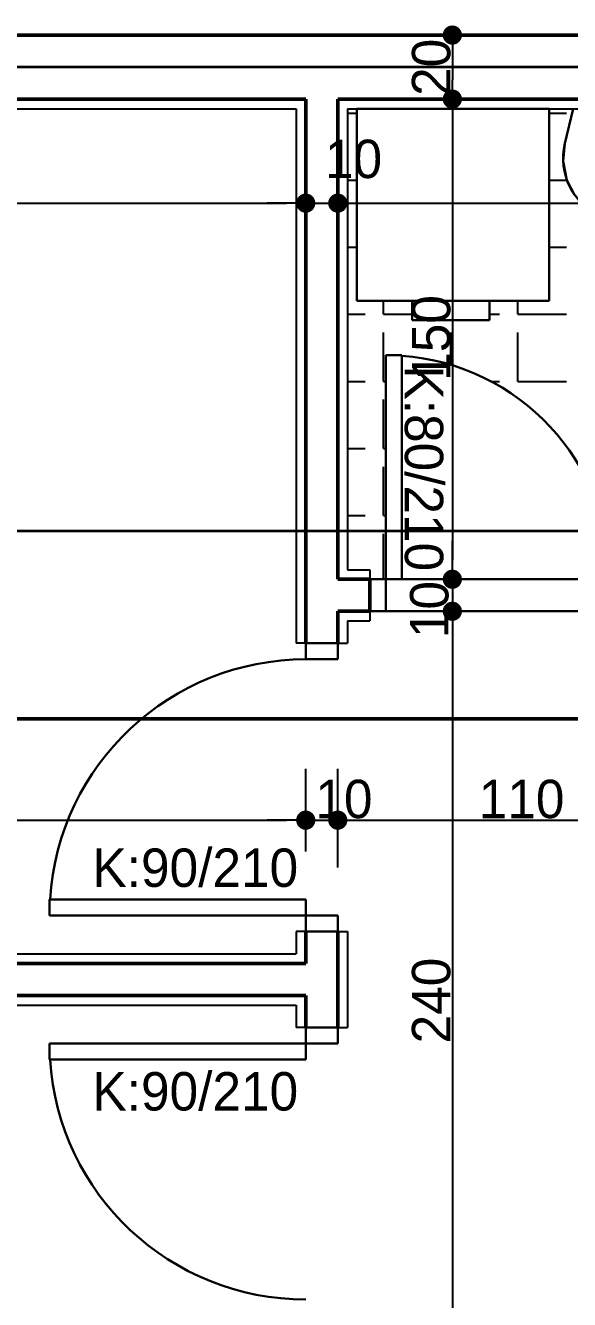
# Model space of a CAD drawing. Header units: millimetres. Extents: x 9537.41 to 9541.95, y -1431.78 to -1431.38.
# Drawn here: x 9537.6238 to 9537.6577, y -1431.5257 to -1431.4461 of the extents above; entities that cross this region are included whole.
import ezdxf

# ---------------------------------------------------------------- set-up
doc = ezdxf.new("R2010")
doc.units = ezdxf.units.MM
doc.linetypes.add('ACAD_ISO04W100', pattern=[30, 24, -3, 0, -3])
doc.linetypes.add('ACAD_ISO06W100', pattern=[36, 24, -3, 0, -3, 0, -3, 0, -3])
for name, color, linetype, lineweight in [('aks', 6, 'Continuous', 35), ('duvar', 214, 'Continuous', 50), ('kapı-pencere', 140, 'Continuous', 30), ('karo', 206, 'Continuous', 25), ('kesit', 3, 'Continuous', 50), ('lvb.mut.', 203, 'Continuous', 30), ('sıva', 203, 'Continuous', 25), ('yazı', 161, 'Continuous', 35), ('ölçü', 4, 'Continuous', 25)]:
    doc.layers.add(name, color=color, linetype=linetype, lineweight=lineweight)

msp = doc.modelspace()

# ---------------------------------------------------------------- linework, layer by layer
at = {"color": 0, "linetype": 'ByBlock', "lineweight": -2}
for p, q in [((9537.650422288953, -1431.447289333453), (9537.650422288953, -1431.447889333453)), ((9537.650422288953, -1431.450089333453), (9537.650422288953, -1431.449489333453)), ((9537.650422288953, -1431.451289333453), (9537.650422288953, -1431.451889333453)), ((9537.640668064087, -1431.457189333453), (9537.640068064085, -1431.457189333453)), ((9537.640668064087, -1431.457189333453), (9537.640068064085, -1431.457189333453)), ((9537.643868064086, -1431.457189333453), (9537.644468064085, -1431.457189333453)), ((9537.643868064086, -1431.457189333453), (9537.644468064085, -1431.457189333453)), ((9537.650422288953, -1431.480089333453), (9537.650422288953, -1431.479489333453)), ((9537.650422288953, -1431.480089333453), (9537.650422288953, -1431.479489333453)), ((9537.650422288953, -1431.483289333453), (9537.650422288953, -1431.483889333453)), ((9537.650422288953, -1431.483289333453), (9537.650422288953, -1431.483889333453)), ((9537.640668064087, -1431.495740730483), (9537.640068064085, -1431.495740730483)), ((9537.640668064087, -1431.495740730483), (9537.640068064085, -1431.495740730483)), ((9537.643868064086, -1431.495740730483), (9537.644468064085, -1431.495740730483)), ((9537.643868064086, -1431.495740730483), (9537.644468064085, -1431.495740730483))]:
    msp.add_line(p, q, dxfattribs=at)
at = {"color": 0, "linetype": 'ByBlock', "const_width": 0.0006000000000000001}
for points in [[(9537.650422288953, -1431.446989333453, 1), (9537.650422288953, -1431.446389333453, 1)], [(9537.650422288953, -1431.450389333453, 1), (9537.650422288953, -1431.450989333453, 1)], [(9537.650422288953, -1431.450989333453, 1), (9537.650422288953, -1431.450389333453, 1)], [(9537.640968064086, -1431.457189333453, 1), (9537.641568064086, -1431.457189333453, 1)], [(9537.640968064086, -1431.457189333453, 1), (9537.641568064086, -1431.457189333453, 1)], [(9537.643568064086, -1431.457189333453, 1), (9537.642968064085, -1431.457189333453, 1)], [(9537.643568064086, -1431.457189333453, 1), (9537.642968064085, -1431.457189333453, 1)], [(9537.650422288953, -1431.480389333453, 1), (9537.650422288953, -1431.480989333453, 1)], [(9537.650422288953, -1431.480389333453, 1), (9537.650422288953, -1431.480989333453, 1)], [(9537.650422288953, -1431.482989333453, 1), (9537.650422288953, -1431.482389333453, 1)], [(9537.650422288953, -1431.482989333453, 1), (9537.650422288953, -1431.482389333453, 1)], [(9537.640968064086, -1431.495740730483, 1), (9537.641568064086, -1431.495740730483, 1)], [(9537.640968064086, -1431.495740730483, 1), (9537.641568064086, -1431.495740730483, 1)], [(9537.643568064086, -1431.495740730483, 1), (9537.642968064085, -1431.495740730483, 1)], [(9537.643568064086, -1431.495740730483, 1), (9537.642968064085, -1431.495740730483, 1)]]:
    msp.add_lwpolyline(points, format="xyb", close=True, dxfattribs=at)
at = {"layer": 'aks', "linetype": 'ACAD_ISO06W100'}
for p, q in [((9538.018268064086, -1431.448689333453), (9537.446268064086, -1431.448689333453)), ((9538.018268064086, -1431.477689333453), (9537.446268064086, -1431.477689333453))]:
    msp.add_line(p, q, dxfattribs=at)
at = {"layer": 'duvar'}
for p, q in [((9537.620268064085, -1431.446689333453), (9537.683268064085, -1431.446689333453)), ((9537.620268064085, -1431.450689333453), (9537.641268064086, -1431.450689333453)), ((9537.641268064086, -1431.450689333453), (9537.641268064086, -1431.484689333453)), ((9537.643268064086, -1431.450689333453), (9537.643268064086, -1431.480689333453)), ((9537.643268064086, -1431.450689333453), (9537.683268064085, -1431.450689333453)), ((9537.643268064086, -1431.480689333453), (9537.645268064085, -1431.480689333453)), ((9537.645268064085, -1431.480689333453), (9537.645268064085, -1431.482689333453)), ((9537.643268064086, -1431.482689333453), (9537.645268064085, -1431.482689333453)), ((9537.643268064086, -1431.482689333453), (9537.643268064086, -1431.484689333453)), ((9537.641268064086, -1431.502689333453), (9537.641268064086, -1431.504689333453)), ((9537.643268064086, -1431.502689333453), (9537.643268064086, -1431.508689333453)), ((9537.558268064085, -1431.504689333453), (9537.641268064086, -1431.504689333453)), ((9537.558268064085, -1431.506689333453), (9537.641268064086, -1431.506689333453)), ((9537.641268064086, -1431.506689333453), (9537.641268064086, -1431.508689333453))]:
    msp.add_line(p, q, dxfattribs=at)
at = {"layer": 'kapı-pencere'}
for p, q in [((9537.647268064085, -1431.466689333453), (9537.646268064085, -1431.466689333453)), ((9537.646268064085, -1431.466689333453), (9537.646268064085, -1431.480689333453)), ((9537.647268064085, -1431.480689333453), (9537.647268064085, -1431.466689333453)), ((9537.645268064085, -1431.480689333453), (9537.645268064085, -1431.482689333453)), ((9537.646268064085, -1431.480689333453), (9537.645268064085, -1431.480689333453)), ((9537.645268064085, -1431.480689333453), (9537.645268064085, -1431.482689333453)), ((9537.647268064085, -1431.480689333453), (9537.646268064085, -1431.480689333453)), ((9537.646268064085, -1431.482689333453), (9537.646268064085, -1431.480689333453)), ((9537.646268064085, -1431.480689333453), (9537.647268064085, -1431.480689333453)), ((9537.647268064085, -1431.480689333453), (9537.660268064086, -1431.480689333453)), ((9537.645268064085, -1431.482689333453), (9537.646268064085, -1431.482689333453)), ((9537.645268064085, -1431.482689333453), (9537.646268064085, -1431.482689333453)), ((9537.646268064085, -1431.482689333453), (9537.660268064086, -1431.482689333453)), ((9537.643268064086, -1431.484689333453), (9537.641268064086, -1431.484689333453)), ((9537.641268064086, -1431.484689333453), (9537.641268064086, -1431.485689333453)), ((9537.643268064086, -1431.485689333453), (9537.643268064086, -1431.484689333453)), ((9537.641268064086, -1431.485689333453), (9537.643268064086, -1431.485689333453)), ((9537.641268064086, -1431.500689333453), (9537.625268064086, -1431.500689333453)), ((9537.625268064086, -1431.500689333453), (9537.625268064086, -1431.501689333453)), ((9537.641268064086, -1431.501689333453), (9537.641268064086, -1431.500689333453)), ((9537.625268064086, -1431.501689333453), (9537.641268064086, -1431.501689333453)), ((9537.643268064086, -1431.501689333453), (9537.641268064086, -1431.501689333453)), ((9537.641268064086, -1431.501689333453), (9537.641268064086, -1431.502689333453)), ((9537.643268064086, -1431.502689333453), (9537.643268064086, -1431.501689333453)), ((9537.641268064086, -1431.502689333453), (9537.643268064086, -1431.502689333453)), ((9537.641268064086, -1431.508689333453), (9537.643268064086, -1431.508689333453)), ((9537.641268064086, -1431.509689333453), (9537.641268064086, -1431.508689333453)), ((9537.643268064086, -1431.508689333453), (9537.643268064086, -1431.509689333453)), ((9537.625268064086, -1431.509689333453), (9537.641268064086, -1431.509689333453)), ((9537.625268064086, -1431.510689333453), (9537.625268064086, -1431.509689333453)), ((9537.641268064086, -1431.509689333453), (9537.641268064086, -1431.510689333453)), ((9537.643268064086, -1431.509689333453), (9537.641268064086, -1431.509689333453)), ((9537.641268064086, -1431.510689333453), (9537.625268064086, -1431.510689333453))]:
    msp.add_line(p, q, dxfattribs=at)
for centre, radius, start, end in [((9537.646268064085, -1431.480689333453), 0.014, 0, 85.90395649116874), ((9537.641268064086, -1431.501689333453), 0.016, 90, 176.4166783174569), ((9537.641268064086, -1431.509689333453), 0.016, 183.5833216825431, 270)]:
    msp.add_arc(centre, radius, start, end, dxfattribs=at)
at = {"layer": 'karo'}
for p, q in [((9537.643868064086, -1431.451558876783), (9537.644463174975, -1431.451558876783)), ((9537.656463174975, -1431.451558876783), (9537.657560663509, -1431.451558876783)), ((9537.643868064086, -1431.455749876783), (9537.644463174975, -1431.455749876783)), ((9537.656463174975, -1431.455749876783), (9537.657560663509, -1431.455749876783)), ((9537.643868064086, -1431.459940876783), (9537.644463174975, -1431.459940876783)), ((9537.656463174975, -1431.459940876783), (9537.657560663509, -1431.459940876783)), ((9537.646130663508, -1431.464131876783), (9537.646130663508, -1431.463289333453)), ((9537.654512663508, -1431.464131876783), (9537.654512663508, -1431.463289333453)), ((9537.643868064086, -1431.464131876783), (9537.644987663509, -1431.464131876783)), ((9537.646130663508, -1431.464131876783), (9537.647906193353, -1431.464131876783)), ((9537.652748007913, -1431.464131876783), (9537.653369663509, -1431.464131876783)), ((9537.654512663508, -1431.464131876783), (9537.657560663509, -1431.464131876783)), ((9537.646130663508, -1431.468322876783), (9537.646130663508, -1431.465274876783)), ((9537.650321663508, -1431.467289022572), (9537.650321663508, -1431.465274876783)), ((9537.654512663508, -1431.468322876783), (9537.654512663508, -1431.465274876783)), ((9537.643868064086, -1431.468322876783), (9537.644987663509, -1431.468322876783)), ((9537.646130663508, -1431.468322876783), (9537.646268064085, -1431.468322876783)), ((9537.652830894986, -1431.468322876783), (9537.653369663509, -1431.468322876783)), ((9537.654512663508, -1431.468322876783), (9537.657560663509, -1431.468322876783)), ((9537.646130663508, -1431.472513876783), (9537.646130663508, -1431.469465876783)), ((9537.643868064086, -1431.472513876783), (9537.644987663509, -1431.472513876783)), ((9537.646130663508, -1431.472513876783), (9537.646268064085, -1431.472513876783)), ((9537.646130663508, -1431.476704876783), (9537.646130663508, -1431.473656876783)), ((9537.643868064086, -1431.476704876783), (9537.644987663509, -1431.476704876783)), ((9537.646130663508, -1431.476704876783), (9537.646268064085, -1431.476704876783)), ((9537.646130663508, -1431.480689333453), (9537.646130663508, -1431.477847876783))]:
    msp.add_line(p, q, dxfattribs=at)
at = {"layer": 'kesit', "linetype": 'ACAD_ISO04W100'}
msp.add_line((9537.498548722599, -1431.489415038047), (9537.967822734474, -1431.489415038047), dxfattribs=at)
at = {"layer": 'lvb.mut.'}
for p, q in [((9537.644463174975, -1431.451289333453), (9537.656463174975, -1431.451289333453)), ((9537.644463174975, -1431.463289333453), (9537.644463174975, -1431.451289333453)), ((9537.656463174975, -1431.451289333453), (9537.656463174975, -1431.463289333453)), ((9537.657968656185, -1431.451289333453), (9537.65744467975, -1431.453471729414)), ((9537.657968656185, -1431.451289333453), (9537.657444679586, -1431.453471729403)), ((9537.65744467975, -1431.453471729414), (9537.65733911871, -1431.454575087534)), ((9537.65733911871, -1431.454575087534), (9537.657572925484, -1431.455749650713)), ((9537.657572925484, -1431.455749650713), (9537.658052065255, -1431.456671158188)), ((9537.656463174975, -1431.463289333453), (9537.644463174975, -1431.463289333453)), ((9537.647906193353, -1431.463289333453), (9537.647906193353, -1431.464506490536)), ((9537.652748007913, -1431.464506490536), (9537.652748007913, -1431.463289333453)), ((9537.647906193353, -1431.464506490536), (9537.652748007913, -1431.464506490536))]:
    msp.add_line(p, q, dxfattribs=at)
msp.add_arc((9537.661299614585, -1431.454397269403), 0.0039644857, 166.4992690033752, 246.3994459296954, dxfattribs=at)
at = {"layer": 'sıva'}
for p, q in [((9537.558868064085, -1431.451289333453), (9537.640668064087, -1431.451289333453)), ((9537.640668064087, -1431.451289333453), (9537.640668064087, -1431.484689333453)), ((9537.643868064086, -1431.451289333453), (9537.643868064086, -1431.480089333453)), ((9537.643868064086, -1431.451289333453), (9537.690668064086, -1431.451289333453)), ((9537.643868064086, -1431.480089333453), (9537.645268064085, -1431.480089333453)), ((9537.645268064085, -1431.480089333453), (9537.645268064085, -1431.480689333453)), ((9537.643868064086, -1431.483289333453), (9537.645268064085, -1431.483289333453)), ((9537.643868064086, -1431.483289333453), (9537.643868064086, -1431.484689333453)), ((9537.645268064085, -1431.482689333453), (9537.645268064085, -1431.483289333453)), ((9537.641268064086, -1431.484689333453), (9537.640668064087, -1431.484689333453)), ((9537.643268064086, -1431.484689333453), (9537.643868064086, -1431.484689333453)), ((9537.640668064087, -1431.502689333453), (9537.640668064087, -1431.504089333453)), ((9537.641268064086, -1431.502689333453), (9537.640668064087, -1431.502689333453)), ((9537.643268064086, -1431.502689333453), (9537.643868064086, -1431.502689333453)), ((9537.643868064086, -1431.502689333453), (9537.643868064086, -1431.508689333453)), ((9537.558868064085, -1431.504089333453), (9537.640668064087, -1431.504089333453)), ((9537.558868064085, -1431.507289333453), (9537.640668064087, -1431.507289333453)), ((9537.640668064087, -1431.507289333453), (9537.640668064087, -1431.508689333453)), ((9537.641268064086, -1431.508689333453), (9537.640668064087, -1431.508689333453)), ((9537.643268064086, -1431.508689333453), (9537.643868064086, -1431.508689333453))]:
    msp.add_line(p, q, dxfattribs=at)
at = {"layer": 'ölçü'}
for p, q in [((9537.647422288952, -1431.446689333453), (9537.647222288952, -1431.446689333453)), ((9537.650422288953, -1431.447889333453), (9537.650422288953, -1431.449489333453)), ((9537.647422288952, -1431.450689333453), (9537.647222288952, -1431.450689333453)), ((9537.647422288952, -1431.450689333453), (9537.647222288952, -1431.450689333453)), ((9537.650422288953, -1431.451889333453), (9537.650422288953, -1431.479489333453)), ((9537.643268064086, -1431.454189333453), (9537.643268064086, -1431.453989333453)), ((9537.643268064086, -1431.454189333453), (9537.643268064086, -1431.453989333453)), ((9537.559468064086, -1431.457189333453), (9537.640068064085, -1431.457189333453)), ((9537.640068064085, -1431.457189333453), (9537.638868064087, -1431.457189333453)), ((9537.641268064086, -1431.457189333453), (9537.643268064086, -1431.457189333453)), ((9537.644468064085, -1431.457189333453), (9537.690068064087, -1431.457189333453)), ((9537.644468064085, -1431.457189333453), (9537.645668064086, -1431.457189333453)), ((9537.641268064086, -1431.460189333453), (9537.641268064086, -1431.460389333453)), ((9537.641268064086, -1431.460189333453), (9537.641268064086, -1431.460389333453)), ((9537.650422288953, -1431.479489333453), (9537.650422288953, -1431.478289333453)), ((9537.650422288953, -1431.480689333453), (9537.650422288953, -1431.482689333453)), ((9537.653422288951, -1431.480689333453), (9537.653622288952, -1431.480689333453)), ((9537.653422288951, -1431.480689333453), (9537.653622288952, -1431.480689333453)), ((9537.647422288952, -1431.482689333453), (9537.647222288952, -1431.482689333453)), ((9537.647422288952, -1431.482689333453), (9537.647222288952, -1431.482689333453)), ((9537.650422288953, -1431.483889333453), (9537.650422288953, -1431.529489333453)), ((9537.650422288953, -1431.483889333453), (9537.650422288953, -1431.485089333453)), ((9537.641268064086, -1431.497689333453), (9537.641268064086, -1431.492540730484)), ((9537.641268064086, -1431.497689333453), (9537.641268064086, -1431.492540730484)), ((9537.643268064086, -1431.498689333453), (9537.643268064086, -1431.492540730484)), ((9537.643268064086, -1431.498689333453), (9537.643268064086, -1431.492540730484)), ((9537.559468064086, -1431.495740730483), (9537.640068064085, -1431.495740730483)), ((9537.640068064085, -1431.495740730483), (9537.638868064087, -1431.495740730483)), ((9537.641268064086, -1431.495740730483), (9537.643268064086, -1431.495740730483)), ((9537.644468064085, -1431.495740730483), (9537.664068064085, -1431.495740730483)), ((9537.644468064085, -1431.495740730483), (9537.645668064086, -1431.495740730483))]:
    msp.add_line(p, q, dxfattribs=at)

# ---------------------------------------------------------------- texts
at = {"layer": 'yazı'}
msp.add_text('K:80/210', height=0.002400000000000001, rotation=270, dxfattribs=at).set_placement((9537.647454280765, -1431.467332580911))
for p in [(9537.627947556024, -1431.499909536173), (9537.627947556024, -1431.513881243206)]:
    msp.add_text('K:90/210', height=0.0024, dxfattribs=at).set_placement(p)
at = {"layer": 'ölçü'}
for s, p in [('20', (9537.650297288952, -1431.450489333453)), ('150', (9537.650297288952, -1431.468289333453)), ('10', (9537.650179536013, -1431.4843652578)), ('240', (9537.650297288952, -1431.509689333453))]:
    msp.add_text(s, height=0.0024, rotation=90, dxfattribs=at).set_placement(p)
for s, p in [('10', (9537.642468064087, -1431.455624876783)), ('10', (9537.641868064085, -1431.495615730483)), ('110', (9537.652068064086, -1431.495615730483))]:
    msp.add_text(s, height=0.0024, dxfattribs=at).set_placement(p)

doc.saveas('drawing.dxf')
